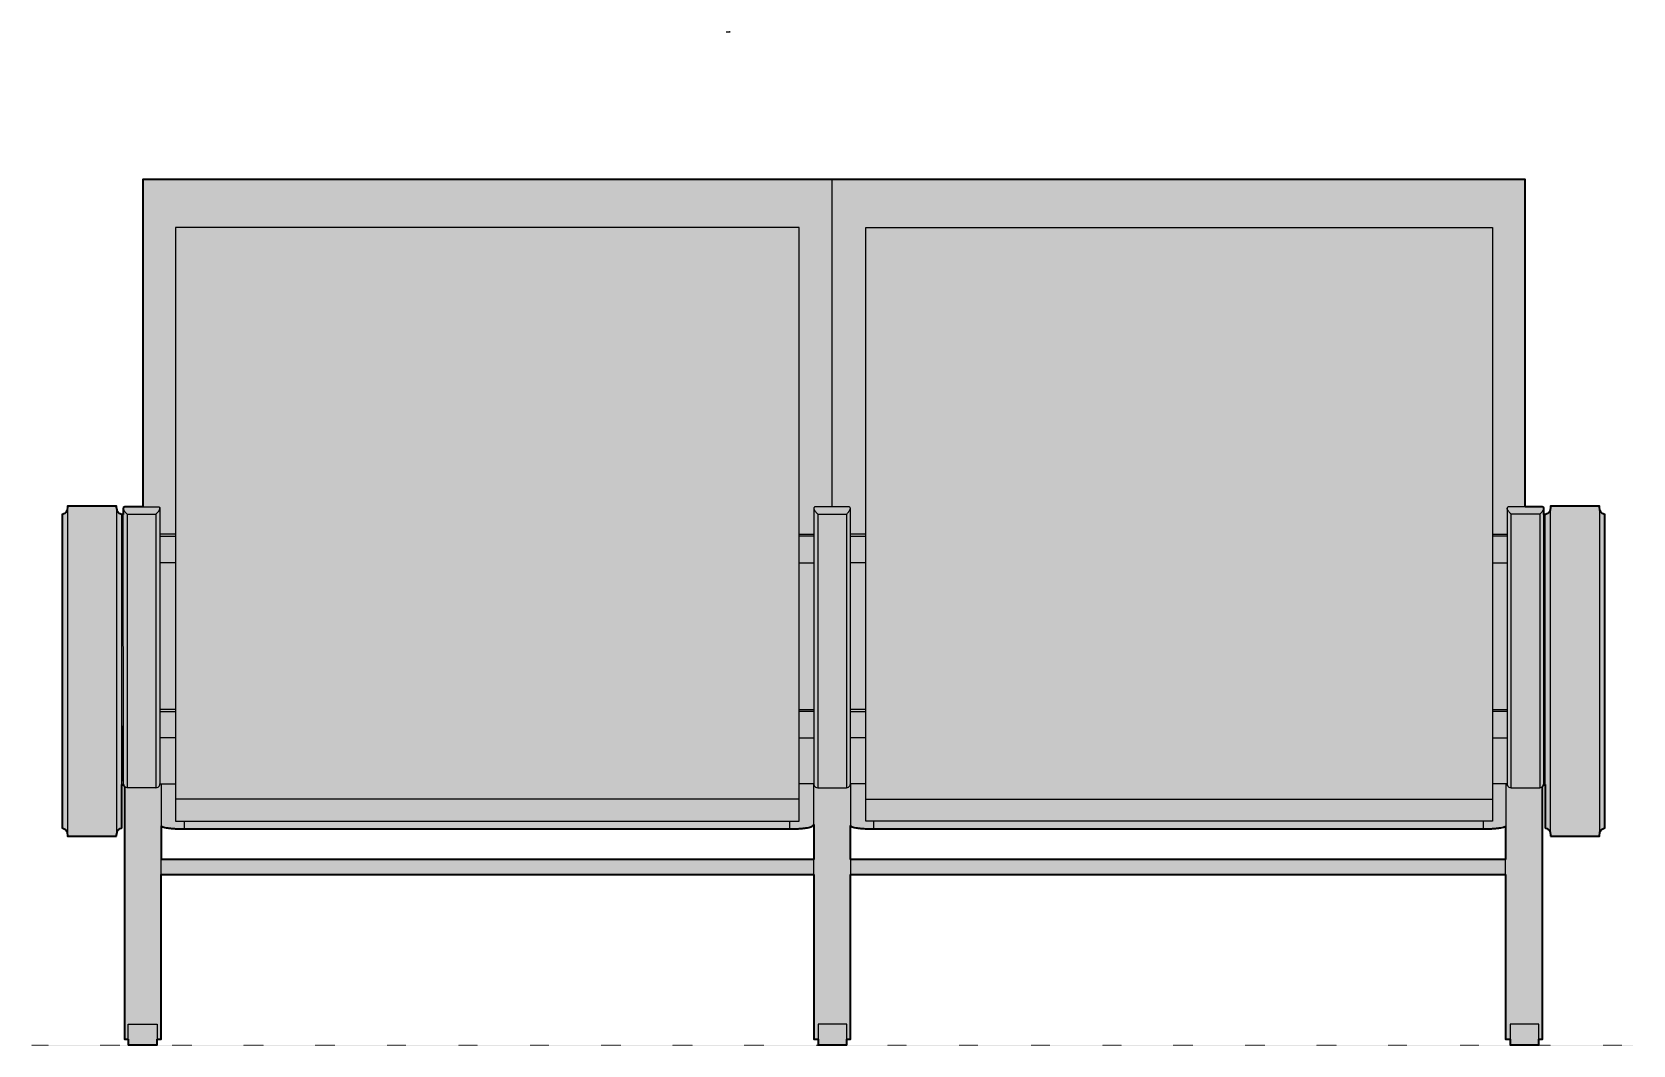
# Model space of a CAD drawing. Header units: millimetres. Extents: x 116 to 4038, y -1433 to 925.
# Drawn here: x 116 to 1885, y -1433 to -313 of the extents above; entities that cross this region are included whole.
import ezdxf

# ---------------------------------------------------------------- set-up
doc = ezdxf.new("R2010")
doc.units = ezdxf.units.MM
doc.linetypes.add('Dots', pattern=[1, 0, -1])
doc.layers.add('Blocks', color=7, linetype='Continuous')
doc.layers.add('Blocks$Fill', color=7, linetype='Continuous', true_color=0xffffff)
for name, color, linetype, lineweight, true_color in [('Blocks$Inner', 7, 'Continuous', 25, 0x007f00), ('Blocks$Outline', 7, 'Continuous', 35, 0xff3f3f), ('Groud', 7, 'Dots', 25, 0x243775)]:
    doc.layers.add(name, color=color, linetype=linetype, lineweight=lineweight, true_color=true_color)

# ---------------------------------------------------------------- blocks, each defined once
blk = doc.blocks.new('PK31 Sofa Back')
at = {"layer": 'Blocks$Fill'}
h = blk.add_hatch(color=256, dxfattribs=at)
h.paths.add_polyline_path([(1766.1, 622.6), (1766.1, 984.5), (238.3, 984.5), (238.3, 622.6), (218.5, 622.6), (218.4, 622.6), (218.3, 622.5), (218.2, 622.5), (218.1, 622.5), (218.1, 622.5), (218, 622.5), (218, 622.5), (218, 622.5), (217.9, 622.5), (217.9, 622.5), (217.8, 622.5), (217.8, 622.5), (217.8, 622.5), (217.7, 622.4), (217.7, 622.4), (217.6, 622.4), (217.6, 622.4), (217.6, 622.4), (217.5, 622.4), (217.5, 622.4), (217.5, 622.3), (217.4, 622.3), (217.4, 622.3), (217.4, 622.3), (217.3, 622.3), (217.3, 622.2), (217.3, 622.2), (217.2, 622.2), (217.2, 622.2), (217.2, 622.2), (217.2, 622.1), (217.1, 622.1), (217.1, 622.1), (217.1, 622), (217.1, 622), (217, 622), (217, 622), (217, 621.9), (217, 621.9), (217, 621.9), (216.9, 621.8), (216.9, 621.8), (216.9, 621.8), (216.9, 621.7), (216.9, 621.7), (216.9, 621.7), (216.9, 621.6), (216.8, 621.6), (216.8, 621.6), (216.8, 621.5), (216.8, 621.5), (216.8, 621.5), (216.8, 621.4), (216.8, 621.4), (216.8, 621.3), (216.8, 621.3), (216.8, 621.3), (216.8, 621.2), (216.8, 621.2), (216.8, 621.1), (216.8, 621.1), (216.8, 621.1), (216.8, 621), (216.8, 614.3), (215, 614.3), (213.3, 614.9), (212.2, 615.5), (211.6, 616), (211, 616.6), (210.4, 617.5), (209.9, 618.9), (209.3, 622.3), (209.2, 623.3), (155.3, 623.3), (155.2, 622.5), (154.7, 619.4), (154.7, 619.3), (154.7, 619.2), (154.4, 618.2), (153.8, 617), (153.4, 616.5), (152.9, 616), (152.2, 615.5), (149.2, 614.2), (149.2, 526.5), (149.2, 267.6), (152.2, 266.3), (152.9, 265.8), (153.4, 265.3), (153.8, 264.8), (154.4, 263.6), (154.7, 262.6), (154.7, 262.5), (154.7, 262.4), (155.2, 259.3), (155.3, 258.5), (209.2, 258.5), (209.2, 258.5), (209.3, 259.5), (209.9, 262.9), (210.4, 264.3), (211, 265.2), (211.6, 265.8), (212.2, 266.3), (213.3, 266.9), (215, 267.5), (215.3, 267.6), (215.3, 315.5), (216.9, 315.5), (216.9, 315.5), (216.9, 315.4), (216.9, 315.4), (216.9, 315.3), (216.9, 315.3), (216.9, 315.2), (216.9, 315.2), (216.9, 315.1), (216.9, 315.1), (216.9, 315.1), (216.9, 315), (216.9, 315), (217, 314.9), (217, 314.9), (217, 314.8), (217, 314.8), (217, 314.7), (217, 314.7), (217, 314.7), (217.1, 314.6), (217.1, 314.6), (217.1, 314.5), (217.1, 314.5), (217.2, 314.4), (217.2, 314.4), (217.2, 314.4), (217.3, 314.3), (217.3, 314.2), (217.4, 314.1), (217.4, 314), (217.5, 313.9), (217.6, 313.8), (217.7, 313.8), (217.7, 313.7), (217.8, 313.6), (217.9, 313.5), (218, 313.4), (218.1, 313.4), (218.2, 313.3), (218.2, 313.3), (218.3, 313.2), (218.3, 214.6), (218.3, 34), (222.3, 34), (222.3, 27.7), (254.1, 27.7), (254.1, 34), (258.8, 34), (258.8, 214.6), (258.8, 216.2), (979.9, 216.2), (979.9, 34), (984.6, 34), (984.6, 27.7), (1016.5, 27.7), (1016.5, 34), (1020.4, 34), (1020.4, 214.6), (1020.4, 216.2), (1744.5, 216.2), (1744.5, 34), (1749.3, 34), (1749.3, 27.7), (1781.1, 27.7), (1781.1, 34), (1785.1, 34), (1785.1, 214.6), (1785.1, 313.2), (1785.1, 313.3), (1785.2, 313.3), (1785.3, 313.4), (1785.4, 313.4), (1785.5, 313.5), (1785.6, 313.6), (1785.6, 313.7), (1785.7, 313.8), (1785.8, 313.8), (1785.9, 313.9), (1785.9, 314), (1786, 314.1), (1786.1, 314.2), (1786.1, 314.3), (1786.2, 314.4), (1786.2, 314.4), (1786.2, 314.4), (1786.3, 314.5), (1786.3, 314.5), (1786.3, 314.6), (1786.3, 314.6), (1786.3, 314.7), (1786.4, 314.7), (1786.4, 314.7), (1786.4, 314.8), (1786.4, 314.8), (1786.4, 314.9), (1786.4, 314.9), (1786.4, 315), (1786.5, 315), (1786.5, 315.1), (1786.5, 315.1), (1786.5, 315.1), (1786.5, 315.2), (1786.5, 315.2), (1786.5, 315.3), (1786.5, 315.3), (1786.5, 315.4), (1786.5, 315.4), (1786.5, 315.5), (1786.5, 315.5), (1788.1, 315.5), (1788.1, 267.6), (1788.4, 267.5), (1790.1, 266.9), (1791.2, 266.3), (1791.8, 265.8), (1792.4, 265.2), (1793, 264.3), (1793.5, 262.9), (1794, 259.5), (1794.2, 258.5), (1848.1, 258.5), (1848.2, 259.3), (1848.7, 262.4), (1848.7, 262.5), (1848.7, 262.6), (1849, 263.6), (1849.6, 264.8), (1850, 265.3), (1850.5, 265.8), (1851.2, 266.3), (1854.2, 267.6), (1854.2, 526.5), (1854.2, 614.2), (1851.2, 615.5), (1850.5, 616), (1850, 616.5), (1849.6, 617), (1849, 618.2), (1848.7, 619.2), (1848.7, 619.3), (1848.7, 619.4), (1848.2, 622.5), (1848.1, 623.3), (1794.2, 623.3), (1794, 622.3), (1793.5, 618.9), (1793, 617.5), (1792.4, 616.6), (1791.8, 616), (1791.2, 615.5), (1790.1, 614.9), (1788.4, 614.3), (1788.1, 614.2), (1786.6, 614.2), (1786.6, 621.1), (1786.6, 621.1), (1786.6, 621.1), (1786.6, 621.2), (1786.6, 621.2), (1786.6, 621.3), (1786.6, 621.3), (1786.6, 621.3), (1786.6, 621.4), (1786.6, 621.4), (1786.6, 621.5), (1786.6, 621.5), (1786.6, 621.5), (1786.5, 621.6), (1786.5, 621.6), (1786.5, 621.6), (1786.5, 621.7), (1786.5, 621.7), (1786.5, 621.7), (1786.5, 621.8), (1786.5, 621.8), (1786.4, 621.8), (1786.4, 621.9), (1786.4, 621.9), (1786.4, 621.9), (1786.4, 622), (1786.3, 622), (1786.3, 622), (1786.3, 622), (1786.3, 622.1), (1786.2, 622.1), (1786.2, 622.1), (1786.2, 622.2), (1786.2, 622.2), (1786.1, 622.2), (1786.1, 622.2), (1786.1, 622.2), (1786.1, 622.3), (1786, 622.3), (1786, 622.3), (1786, 622.3), (1785.9, 622.3), (1785.9, 622.4), (1785.9, 622.4), (1785.8, 622.4), (1785.8, 622.4), (1785.8, 622.4), (1785.7, 622.4), (1785.7, 622.4), (1785.6, 622.5), (1785.6, 622.5), (1785.6, 622.5), (1785.5, 622.5), (1785.5, 622.5), (1785.4, 622.5), (1785.4, 622.5), (1785.3, 622.5), (1785.3, 622.5), (1785.2, 622.5), (1785.2, 622.5), (1785.1, 622.5), (1785, 622.6), (1784.9, 622.6)], flags=0)
h.paths.add_polyline_path([(1045.8, 266.5), (1719.5, 266.5), (1724.1, 266.6), (1728.8, 266.8), (1731.1, 267), (1733.3, 267.1), (1735.4, 267.4), (1737.3, 267.6), (1739.1, 267.9), (1739.9, 268), (1740.6, 268.2), (1741.3, 268.3), (1741.9, 268.5), (1742.5, 268.6), (1742.7, 268.7), (1743, 268.8), (1743.2, 268.9), (1743.4, 269), (1743.6, 269.1), (1743.7, 269.1), (1743.8, 269.2), (1743.9, 269.2), (1744, 269.3), (1744, 269.3), (1744.1, 269.3), (1744.2, 269.4), (1744.2, 269.4), (1744.3, 269.5), (1744.3, 269.5), (1744.4, 269.5), (1744.4, 269.6), (1744.4, 269.6), (1744.5, 269.6), (1744.5, 269.7), (1744.5, 269.7), (1744.5, 269.7), (1744.5, 269.7), (1744.5, 269.7), (1744.5, 232.8), (1020.4, 232.8), (1020.4, 270.4), (1020.5, 270.1), (1020.5, 270.1), (1020.5, 270.1), (1020.5, 270.1), (1020.5, 270.1), (1020.5, 270), (1020.5, 270), (1020.5, 270), (1020.6, 270), (1020.6, 270), (1020.6, 269.9), (1020.6, 269.9), (1020.6, 269.9), (1020.6, 269.9), (1020.6, 269.9), (1020.6, 269.8), (1020.6, 269.8), (1020.7, 269.8), (1020.7, 269.8), (1020.7, 269.8), (1020.7, 269.7), (1020.7, 269.7), (1020.7, 269.7), (1020.8, 269.7), (1020.8, 269.6), (1020.8, 269.6), (1020.8, 269.6), (1020.8, 269.6), (1020.9, 269.6), (1020.9, 269.5), (1020.9, 269.5), (1021, 269.5), (1021, 269.4), (1021.1, 269.4), (1021.2, 269.3), (1021.2, 269.3), (1021.3, 269.3), (1021.4, 269.2), (1021.4, 269.2), (1021.5, 269.1), (1021.7, 269.1), (1021.9, 269), (1022.1, 268.9), (1022.3, 268.8), (1022.5, 268.7), (1022.8, 268.6), (1023.4, 268.5), (1024, 268.3), (1024.6, 268.2), (1025.4, 268), (1026.2, 267.9), (1027.9, 267.6), (1029.8, 267.4), (1032, 267.1), (1034.2, 267), (1036.5, 266.8), (1041.2, 266.6)], flags=0)
h.paths.add_polyline_path([(953.2, 266.5), (957.8, 266.6), (962.5, 266.8), (964.8, 267), (967, 267.1), (969.2, 267.4), (971.1, 267.6), (972.8, 267.9), (973.6, 268), (974.4, 268.2), (975, 268.3), (975.6, 268.5), (976.2, 268.6), (976.5, 268.7), (976.7, 268.8), (976.9, 268.9), (977.1, 269), (977.3, 269.1), (977.5, 269.1), (977.6, 269.2), (977.6, 269.2), (977.7, 269.3), (977.8, 269.3), (977.8, 269.3), (977.9, 269.4), (978, 269.4), (978, 269.5), (978.1, 269.5), (978.1, 269.5), (978.2, 269.6), (978.2, 269.6), (978.3, 269.7), (978.3, 269.7), (978.4, 269.8), (978.6, 270), (978.6, 270.1), (979.9, 271.5), (979.9, 232.8), (258.9, 232.8), (259, 269.6), (259, 269.5), (259, 269.5), (259.1, 269.5), (259.2, 269.4), (259.2, 269.4), (259.3, 269.3), (259.3, 269.3), (259.4, 269.3), (259.5, 269.2), (259.6, 269.2), (259.6, 269.1), (259.8, 269.1), (260, 269), (260.2, 268.9), (260.4, 268.8), (260.7, 268.7), (260.9, 268.6), (261.5, 268.5), (262.1, 268.3), (262.8, 268.2), (263.5, 268), (264.3, 267.9), (266, 267.6), (268, 267.4), (270.1, 267.1), (272.3, 267), (274.6, 266.8), (279.3, 266.6), (283.9, 266.5), (865.8, 266.5)], flags=0)
at = {"layer": 'Blocks$Inner'}
for p, q in [((1000, 984.5), (1000, 622.6)), ((155.3, 623.3), (155.3, 258.5)), ((216.9, 315.5), (216.8, 621.1)), ((218.5, 622.6), (255.6, 622.6)), ((1018.6, 622.6), (981.6, 622.6)), ((1020.4, 316.4), (1020.4, 621.1)), ((1784.9, 622.6), (1747.8, 622.6)), ((1786.5, 315.5), (1786.6, 621.1)), ((1794.2, 258.5), (1794.2, 623.3)), ((1848.1, 623.3), (1848.1, 258.5)), ((274.4, 592.4), (257.1, 592.4)), ((257.2, 590.1), (274.4, 590.1)), ((963.9, 592.4), (980, 592.4)), ((980, 590.1), (963.9, 590.1)), ((1037.4, 592.4), (1020.3, 592.4)), ((1020.3, 590.1), (1037.4, 590.1)), ((1730, 592.4), (1746.2, 592.4)), ((1746.2, 590.1), (1730, 590.1)), ((274.4, 560.8), (257.1, 560.8)), ((963.9, 560.8), (980, 560.8)), ((1037.4, 560.8), (1020.3, 560.8)), ((1730, 560.8), (1746.2, 560.8)), ((274.4, 398.7), (257.1, 398.7)), ((257.1, 396.4), (274.4, 396.4)), ((963.9, 398.7), (980, 398.7)), ((980.1, 396.4), (963.9, 396.4)), ((1037.4, 398.7), (1020.4, 398.7)), ((1020.4, 396.4), (1037.4, 396.4)), ((1730, 398.7), (1746.2, 398.7)), ((1746.2, 396.4), (1730, 396.4)), ((216.8, 319.2), (216.8, 379.9)), ((1786.5, 319.2), (1786.6, 379.9)), ((274.4, 367.1), (257.1, 367.1)), ((963.9, 367.1), (980.1, 367.1)), ((1037.4, 367.1), (1020.4, 367.1)), ((1730, 367.1), (1746.2, 367.1)), ((258.7, 316.4), (258.7, 270.1)), ((1744.7, 316.4), (1744.7, 270.1)), ((963.9, 299.3), (274.4, 299.3)), ((1037.4, 299.3), (1730, 299.3)), ((258.9, 232.8), (259, 269.7)), ((283.9, 275.2), (283.9, 266.5)), ((953.2, 275.2), (953.2, 266.5)), ((1045.8, 275.2), (1045.8, 266.5)), ((1719.5, 275.2), (1719.5, 266.5)), ((1744.5, 232.8), (1744.4, 269.7)), ((258.8, 232.8), (979.9, 232.8)), ((1744.5, 232.8), (1020.4, 232.8)), ((979.9, 216.2), (258.7, 216.2)), ((1020.4, 216.2), (1744.5, 216.2))]:
    blk.add_line(p, q, dxfattribs=at)
for points in [[(1766.1, 622.6), (1766.1, 984.5), (238.3, 984.5), (238.3, 622.6)], [(209.2, 623.3), (209.2, 258.5), (209.3, 259.5), (209.9, 262.9), (210.4, 264.3), (211, 265.2), (211.6, 265.8), (212.2, 266.3), (213.3, 266.9), (215, 267.5), (215.3, 267.6), (215.3, 526.5), (215.3, 614.2), (215, 614.3), (213.3, 614.9), (212.2, 615.5), (211.6, 616), (211, 616.6), (210.4, 617.5), (209.9, 618.9), (209.3, 622.3), (209.2, 623.3), (155.3, 623.3), (155.2, 622.5), (154.7, 619.4), (154.7, 619.3), (154.7, 619.2), (154.4, 618.2), (153.8, 617), (153.4, 616.5), (152.9, 616), (152.2, 615.5), (149.2, 614.2), (149.2, 526.5), (149.2, 267.6), (152.2, 266.3), (152.9, 265.8), (153.4, 265.3), (153.8, 264.8), (154.4, 263.6), (154.7, 262.6), (154.7, 262.5), (154.7, 262.4), (155.2, 259.3), (155.3, 258.5), (209.2, 258.5)], [(257.2, 621.1), (257.2, 316.4), (274.4, 316.4)], [(979.9, 621.1), (979.9, 316.4), (963.9, 316.4)], [(1746.2, 621.1), (1746.2, 316.4), (1730, 316.4)], [(215, 614.3), (216.8, 614.3)], [(221.2, 614.5), (221.2, 554), (221.2, 493.4), (221.2, 432.9), (221.2, 372.4), (221.2, 311.9)], [(221.2, 614.5), (237, 614.5), (252.9, 614.5)], [(252.9, 614.5), (252.9, 554), (252.9, 493.4), (252.9, 432.9), (252.9, 372.4), (252.9, 311.9)], [(984.2, 614.5), (1000.1, 614.5), (1016, 614.5)], [(984.2, 614.5), (984.2, 554), (984.2, 493.4), (984.2, 432.9), (984.2, 372.4), (984.2, 311.9)], [(1016, 614.5), (1016, 554), (1016, 493.4), (1016, 432.9), (1016, 372.4), (1016, 311.9)], [(1750.5, 311.9), (1750.5, 372.4), (1750.5, 432.9), (1750.5, 493.4), (1750.5, 554), (1750.5, 614.5)], [(1782.2, 614.5), (1766.4, 614.5), (1750.5, 614.5)], [(1782.2, 614.5), (1782.2, 554), (1782.2, 493.4), (1782.2, 432.9), (1782.2, 372.4), (1782.2, 311.9)], [(1788.1, 614.2), (1786.6, 614.2)], [(216.9, 315.5), (215.3, 315.5)], [(218.3, 313.2), (218.3, 214.6), (218.3, 34), (222.3, 34)], [(984.6, 34), (979.9, 34), (979.9, 214.6), (979.9, 316.4)], [(1037.4, 316.4), (1020.4, 316.4), (1020.4, 214.6), (1020.4, 34), (1016.5, 34)], [(1785.1, 313.2), (1785.1, 214.6), (1785.1, 34), (1781.1, 34)], [(1786.5, 315.5), (1788.1, 315.5)], [(254.1, 34), (258.8, 34), (258.8, 214.6), (258.8, 269.9)], [(1719.5, 266.5), (1135.5, 266.5), (1045.8, 266.5)], [(1749.3, 34), (1744.5, 34), (1744.5, 214.6), (1744.5, 269.9)]]:
    blk.add_lwpolyline(points, dxfattribs=at)
for points in [[(274.4, 275.1), (963.9, 275.1), (963.9, 931.4), (274.4, 931.4)], [(1730, 931.4), (1730, 275.1), (1037.4, 275.1), (1037.4, 931.4)], [(1794.2, 258.5), (1794, 259.5), (1793.5, 262.9), (1793, 264.3), (1792.4, 265.2), (1791.8, 265.8), (1791.2, 266.3), (1790.1, 266.9), (1788.4, 267.5), (1788.1, 267.6), (1788.1, 526.5), (1788.1, 614.2), (1788.4, 614.3), (1790.1, 614.9), (1791.2, 615.5), (1791.8, 616), (1792.4, 616.6), (1793, 617.5), (1793.5, 618.9), (1794, 622.3), (1794.2, 623.3), (1848.1, 623.3), (1848.2, 622.5), (1848.7, 619.4), (1848.7, 619.3), (1848.7, 619.2), (1849, 618.2), (1849.6, 617), (1850, 616.5), (1850.5, 616), (1851.2, 615.5), (1854.2, 614.2), (1854.2, 526.5), (1854.2, 267.6), (1851.2, 266.3), (1850.5, 265.8), (1850, 265.3), (1849.6, 264.8), (1849, 263.6), (1848.7, 262.6), (1848.7, 262.5), (1848.7, 262.4), (1848.2, 259.3), (1848.1, 258.5)], [(254.1, 50.6), (254.1, 27.7), (222.3, 27.7), (222.3, 50.6)], [(984.6, 50.6), (984.6, 27.7), (1016.5, 27.7), (1016.5, 50.6)], [(1749.3, 50.6), (1749.3, 27.7), (1781.1, 27.7), (1781.1, 50.6)]]:
    blk.add_lwpolyline(points, close=True, dxfattribs=at)
for points, knots in [([(882.9, 1147.8), (883, 1147.8), (883.3, 1147.8), (883.8, 1147.8), (884.5, 1147.8), (885.3, 1147.8), (886.1, 1147.8), (886.8, 1147.8), (887.2, 1147.8), (887.4, 1147.8), (887.1, 1147.8), (886.8, 1147.8)], [0.4161716, 0.4161716, 0.4161716, 0.4161716, 0.425, 0.45, 0.475, 0.5, 0.55, 0.6, 0.65, 0.7, 0.8, 0.8, 0.8, 0.8]), ([(216.8, 621.1), (216.8, 621.6), (217, 622.1), (217.7, 622.5), (218.2, 622.6), (218.5, 622.6)], [306.5922804, 306.5922804, 306.5922804, 306.5922804, 306.8922804, 307.0422804, 307.1922804, 307.1922804, 307.1922804, 307.1922804]), ([(216.8, 621.1), (216.8, 620.6), (217, 619.6), (217.9, 618.1), (218.8, 616.9), (219.9, 615.7), (220.8, 614.9), (221.2, 614.5)], [0, 0, 0, 0, 0.333333, 0.5, 0.666667, 0.833333, 1, 1, 1, 1]), ([(252.9, 614.5), (253.9, 615.4), (255.2, 616.8), (256.3, 618.5), (257, 619.8), (257.2, 620.6), (257.2, 621.1)], [3, 3, 3, 3, 3.4, 3.55, 3.7, 4, 4, 4, 4]), ([(255.6, 622.6), (255.9, 622.6), (256.5, 622.4), (257.1, 621.9), (257.2, 621.4), (257.2, 621.1)], [344.2644239, 344.2644239, 344.2644239, 344.2644239, 344.4644239, 344.6644239, 344.8643979, 344.8643979, 344.8643979, 344.8643979]), ([(981.6, 622.6), (981.2, 622.6), (980.6, 622.4), (980.1, 621.9), (979.9, 621.4), (979.9, 621.1)], [40.6721435, 40.6721435, 40.6721435, 40.6721435, 40.8721435, 41.0721435, 41.2721175, 41.2721175, 41.2721175, 41.2721175]), ([(979.9, 621.1), (979.9, 620.6), (980.2, 619.8), (980.9, 618.5), (982, 616.8), (983.2, 615.4), (984.2, 614.5)], [-1, -1, -1, -1, -0.7, -0.55, -0.4, 0, 0, 0, 0]), ([(1016, 614.5), (1016.4, 614.9), (1017.2, 615.7), (1018.3, 616.9), (1019.2, 618.1), (1020.1, 619.6), (1020.3, 620.6), (1020.4, 621.1)], [2, 2, 2, 2, 2.166667, 2.333333, 2.5, 2.666667, 3, 3, 3, 3]), ([(1020.4, 621.1), (1020.3, 621.6), (1020.1, 622.1), (1019.4, 622.5), (1018.9, 622.6), (1018.6, 622.6)], [3, 3, 3, 3, 3.3, 3.45, 3.6, 3.6, 3.6, 3.6]), ([(1747.8, 622.6), (1747.5, 622.6), (1746.9, 622.4), (1746.3, 621.9), (1746.2, 621.4), (1746.2, 621.1)], [345.2644239, 345.2644239, 345.2644239, 345.2644239, 345.4644239, 345.6644239, 345.8643979, 345.8643979, 345.8643979, 345.8643979]), ([(1750.5, 614.5), (1749.5, 615.4), (1748.2, 616.8), (1747.1, 618.5), (1746.4, 619.8), (1746.2, 620.6), (1746.2, 621.1)], [3, 3, 3, 3, 3.4, 3.55, 3.7, 4, 4, 4, 4]), ([(1786.6, 621.1), (1786.6, 620.6), (1786.3, 619.6), (1785.4, 618.1), (1784.5, 616.9), (1783.4, 615.7), (1782.6, 614.9), (1782.2, 614.5)], [0, 0, 0, 0, 0.333333, 0.5, 0.666667, 0.833333, 1, 1, 1, 1]), ([(1786.6, 621.1), (1786.6, 621.6), (1786.4, 622.1), (1785.7, 622.5), (1785.2, 622.6), (1784.9, 622.6)], [307.5922804, 307.5922804, 307.5922804, 307.5922804, 307.8922804, 308.0422804, 308.1922804, 308.1922804, 308.1922804, 308.1922804]), ([(221.2, 311.9), (220.3, 312.1), (219.1, 312.6), (218, 313.4), (217.3, 314.1), (217, 314.8), (216.9, 315.3), (216.9, 315.5)], [0.0023041, 0.0023041, 0.0023041, 0.0023041, 0.3356371, 0.5023039, 0.6689706, 0.8356374, 1.0021757, 1.0021757, 1.0021757, 1.0021757]), ([(252.9, 311.9), (253.8, 312.1), (255, 312.6), (256.1, 313.4), (256.7, 314.1), (257.1, 314.8), (257.2, 315.3), (257.2, 316.4)], [-1, -1, -1, -1, -0.6666667, -0.5, -0.3333333, -0.1666667, -0.0001284, -0.0001284, -0.0001284, -0.0001284]), ([(979.9, 316.4), (979.9, 315.3), (980, 314.8), (980.4, 314.1), (981, 313.4), (982.2, 312.6), (983.3, 312.1), (984.2, 311.9)], [287.0845219, 287.0845219, 287.0845219, 287.0845219, 287.2510601, 287.4177268, 287.5843934, 287.7510601, 288.0843934, 288.0843934, 288.0843934, 288.0843934]), ([(1016, 311.9), (1016.8, 312.1), (1018, 312.6), (1019.2, 313.4), (1019.8, 314.1), (1020.2, 314.8), (1020.3, 315.3), (1020.4, 316.4)], [0.0023041, 0.0023041, 0.0023041, 0.0023041, 0.3356371, 0.5023039, 0.6689706, 0.8356374, 1.0021757, 1.0021757, 1.0021757, 1.0021757]), ([(1746.2, 316.4), (1746.2, 315.3), (1746.3, 314.8), (1746.7, 314.1), (1747.3, 313.4), (1748.4, 312.6), (1749.6, 312.1), (1750.5, 311.9)], [0.0001284, 0.0001284, 0.0001284, 0.0001284, 0.1666667, 0.3333335, 0.5000002, 0.666667, 1, 1, 1, 1]), ([(1782.2, 311.9), (1783.1, 312.1), (1784.3, 312.6), (1785.4, 313.4), (1786, 314.1), (1786.4, 314.8), (1786.5, 315.3), (1786.5, 315.5)], [1.0023041, 1.0023041, 1.0023041, 1.0023041, 1.3356371, 1.5023039, 1.6689706, 1.8356374, 2.0021757, 2.0021757, 2.0021757, 2.0021757]), ([(258.7, 270.1), (258.7, 269.9), (259, 269.5), (260.3, 268.8), (262.6, 268.2), (265.9, 267.6), (269.9, 267.1), (274.5, 266.8), (279.2, 266.6), (282.4, 266.5), (283.9, 266.5)], [-39.269414, -39.269414, -39.269414, -39.269414, -34.694902, -29.845547, -24.793916, -19.634707, -14.475498, -9.423867, -4.574513, 0, 0, 0, 0]), ([(953.2, 266.5), (954.7, 266.5), (957.9, 266.6), (962.6, 266.8), (967.2, 267.1), (971.2, 267.6), (974.5, 268.2), (976.8, 268.8), (978.2, 269.5), (978.4, 269.9), (978.6, 270.1), (978.6, 270.1), (978.6, 270.1), (978.6, 270.1), (979.1, 270.6), (979.5, 271), (979.9, 271.5)], [8.617928, 8.617928, 8.617928, 8.617928, 13.192441, 18.041796, 23.093427, 28.252636, 33.411844, 38.463475, 43.31283, 47.887343, 47.887343, 47.887343, 47.906009, 47.906009, 47.906009, 57.610254, 57.610254, 57.610254, 57.610254]), ([(1045.8, 266.5), (1044.3, 266.5), (1041.1, 266.6), (1036.4, 266.8), (1031.8, 267.1), (1027.8, 267.6), (1024.5, 268.2), (1022.2, 268.8), (1020.8, 269.5), (1020.6, 269.9), (1020.5, 270.1), (1020.5, 270.1), (1020.5, 270.1), (1020.5, 270.1), (1020.5, 270.2), (1020.5, 270.3), (1020.4, 270.4)], [8.617928, 8.617928, 8.617928, 8.617928, 13.192441, 18.041796, 23.093427, 28.252636, 33.411844, 38.463475, 43.31283, 47.887343, 47.887343, 47.887343, 47.910052, 47.910052, 47.910052, 49.67897, 49.67897, 49.67897, 49.67897]), ([(1719.5, 266.5), (1721, 266.5), (1724.2, 266.6), (1728.9, 266.8), (1733.4, 267.1), (1737.5, 267.6), (1740.8, 268.2), (1743.1, 268.8), (1744.4, 269.5), (1744.7, 269.9), (1744.7, 270.1)], [8.617928, 8.617928, 8.617928, 8.617928, 13.192441, 18.041796, 23.093427, 28.252636, 33.411844, 38.463475, 43.31283, 47.887343, 47.887343, 47.887343, 47.887343])]:
    blk.add_open_spline(points, degree=3, knots=knots, dxfattribs=at)
for points, degree in [([(216.8, 379.9), (216.8, 380.3), (216.8, 380.7), (216.9, 381.1)], 3), ([(216.8, 378.9), (216.8, 379.2), (216.8, 379.6), (216.8, 379.9)], 3), ([(1786.6, 379.9), (1786.6, 380.3), (1786.6, 380.7), (1786.5, 381.1)], 3), ([(1786.6, 378.9), (1786.6, 379.2), (1786.6, 379.6), (1786.6, 379.9)], 3), ([(283.9, 266.5), (865.8, 266.5)], 1), ([(865.8, 266.5), (953.2, 266.5)], 1)]:
    blk.add_open_spline(points, degree=degree, dxfattribs=at)
for points, knots in [([(252.9, 311.9), (245, 311.9), (237, 311.9), (229.1, 311.9), (221.2, 311.9)], [0, 0, 0, 0.001152162, 0.001152162, 0.002304112, 0.002304112, 0.002304112]), ([(984.2, 311.9), (992.2, 311.9), (1000.1, 311.9), (1008, 311.9), (1016, 311.9)], [0, 0, 0, 0.001152162, 0.001152162, 0.002304112, 0.002304112, 0.002304112]), ([(1750.5, 311.9), (1758.4, 311.9), (1766.4, 311.9), (1774.3, 311.9), (1782.2, 311.9)], [1, 1, 1, 1.001152162, 1.001152162, 1.002304112, 1.002304112, 1.002304112])]:
    blk.add_rational_spline(points, [0.999570647023, 0.999785165933, 1, 0.99978520563, 0.9995707263], degree=2, knots=knots, dxfattribs=at)
at = {"layer": 'Blocks$Outline'}
for points in [[(1766.1, 622.6), (1766.1, 984.5), (238.3, 984.5), (238.3, 622.6)], [(215, 614.3), (213.3, 614.9), (212.2, 615.5), (211.6, 616), (211, 616.6), (210.4, 617.5), (209.9, 618.9), (209.3, 622.3), (209.2, 623.3), (155.3, 623.3), (155.2, 622.5), (154.7, 619.4), (154.7, 619.3), (154.7, 619.2), (154.4, 618.2), (153.8, 617), (153.4, 616.5), (152.9, 616), (152.2, 615.5), (149.2, 614.2), (149.2, 526.5), (149.2, 267.6), (152.2, 266.3), (152.9, 265.8), (153.4, 265.3), (153.8, 264.8), (154.4, 263.6), (154.7, 262.6), (154.7, 262.5), (154.7, 262.4), (155.2, 259.3), (155.3, 258.5), (209.2, 258.5)], [(1794.2, 258.5), (1848.1, 258.5), (1848.2, 259.3), (1848.7, 262.4), (1848.7, 262.5), (1848.7, 262.6), (1849, 263.6), (1849.6, 264.8), (1850, 265.3), (1850.5, 265.8), (1851.2, 266.3), (1854.2, 267.6), (1854.2, 526.5), (1854.2, 614.2), (1851.2, 615.5), (1850.5, 616), (1850, 616.5), (1849.6, 617), (1849, 618.2), (1848.7, 619.2), (1848.7, 619.3), (1848.7, 619.4), (1848.2, 622.5), (1848.1, 623.3), (1794.2, 623.3), (1794, 622.3), (1793.5, 618.9), (1793, 617.5), (1792.4, 616.6), (1791.8, 616), (1791.2, 615.5), (1790.1, 614.9), (1788.4, 614.3), (1788.1, 614.2)], [(216.8, 614.3), (215, 614.3)], [(1788.1, 614.2), (1786.6, 614.2)], [(209.2, 258.5), (209.2, 258.5), (209.3, 259.5), (209.9, 262.9), (210.4, 264.3), (211, 265.2), (211.6, 265.8), (212.2, 266.3), (213.3, 266.9), (215, 267.5), (215.3, 267.6), (215.3, 315.5)], [(215.3, 315.5), (216.9, 315.5)], [(218.3, 313.2), (218.3, 214.6)], [(1785.1, 214.6), (1785.1, 313.2)], [(1786.5, 315.5), (1788.1, 315.5)], [(1788.1, 315.5), (1788.1, 267.6), (1788.4, 267.5), (1790.1, 266.9), (1791.2, 266.3), (1791.8, 265.8), (1792.4, 265.2), (1793, 264.3), (1793.5, 262.9), (1794, 259.5), (1794.2, 258.5)], [(258.9, 232.8), (259, 269.6)], [(1020.4, 232.8), (1020.4, 270.4)], [(1045.8, 266.5), (1135.5, 266.5), (1719.5, 266.5)], [(1744.5, 269.7), (1744.5, 232.8)], [(979.9, 232.8), (258.9, 232.8)], [(1744.5, 232.8), (1020.4, 232.8)], [(218.3, 214.6), (218.3, 34), (222.3, 34)], [(254.1, 34), (258.8, 34), (258.8, 214.6), (258.8, 216.2)], [(258.8, 216.2), (979.9, 216.2)], [(1016.5, 34), (1020.4, 34), (1020.4, 214.6)], [(1020.4, 214.6), (1020.4, 216.2)], [(1020.4, 216.2), (1744.5, 216.2)], [(1744.5, 216.2), (1744.5, 214.6), (1744.5, 34), (1749.3, 34)], [(1781.1, 34), (1785.1, 34), (1785.1, 214.6)], [(222.3, 34), (222.3, 27.7), (254.1, 27.7), (254.1, 34)], [(984.6, 34), (984.6, 27.7), (1016.5, 27.7), (1016.5, 34)], [(1749.3, 34), (1749.3, 27.7), (1781.1, 27.7), (1781.1, 34)]]:
    blk.add_lwpolyline(points, dxfattribs=at)
for points, knots in [([(238.3, 622.6), (231.7, 622.6), (225.1, 622.6), (218.5, 622.6), (218.2, 622.6), (217.7, 622.5), (217, 622.1), (216.8, 621.6), (216.8, 621.1), (216.8, 621.1)], [-327.027763, -327.027763, -327.027763, -327.027763, -307.192255, -307.192255, -307.192255, -307.042255, -306.892254, -306.592318, -306.592291, -306.592291, -306.592291, -306.592291]), ([(1786.6, 614.2), (1786.6, 616.5), (1786.6, 618.8), (1786.6, 621.1), (1786.6, 621.1), (1786.6, 621.6), (1786.4, 622.1), (1785.7, 622.5), (1785.2, 622.6), (1784.9, 622.6), (1778.6, 622.6), (1772.4, 622.6), (1766.1, 622.6)], [300.682884, 300.682884, 300.682884, 300.682884, 307.59228, 307.59228, 307.59228, 307.592344, 307.89228, 308.04228, 308.19228, 308.19228, 308.19228, 326.993009, 326.993009, 326.993009, 326.993009]), ([(216.9, 315.5), (216.9, 315.3), (217, 314.8), (217.3, 314.1), (217.8, 313.6), (218.2, 313.3), (218.3, 313.2)], [-1.0021757, -1.0021757, -1.0021757, -1.0021757, -0.8356374, -0.6689706, -0.5023039, -0.4354101, -0.4354101, -0.4354101, -0.4354101]), ([(1785.1, 313.2), (1785.2, 313.3), (1785.5, 313.6), (1786, 314.1), (1786.4, 314.8), (1786.5, 315.3), (1786.5, 315.5)], [1.4354101, 1.4354101, 1.4354101, 1.4354101, 1.5023039, 1.6689706, 1.8356374, 2.0021757, 2.0021757, 2.0021757, 2.0021757]), ([(259, 269.6), (259, 269.5), (259.3, 269.3), (260.3, 268.8), (262.6, 268.2), (265.9, 267.6), (269.9, 267.1), (274.5, 266.8), (279.2, 266.6), (282.4, 266.5), (283.9, 266.5), (477.9, 266.5), (671.8, 266.5), (865.8, 266.5), (894.9, 266.5), (924.1, 266.5), (953.2, 266.5)], [-35.296819, -35.296819, -35.296819, -35.296819, -34.694902, -29.845547, -24.793916, -19.634707, -14.475498, -9.423867, -4.574513, 0, 0, 0, 1, 1, 1, 2, 2, 2, 2]), ([(953.2, 266.5), (954.7, 266.5), (957.9, 266.6), (962.6, 266.8), (967.2, 267.1), (971.2, 267.6), (974.5, 268.2), (976.8, 268.8), (978.2, 269.5), (978.4, 269.9), (978.6, 270.1), (978.6, 270.1), (978.6, 270.1), (978.6, 270.1), (979.1, 270.6), (979.5, 271), (979.9, 271.5)], [8.617928, 8.617928, 8.617928, 8.617928, 13.192441, 18.041796, 23.093427, 28.252636, 33.411844, 38.463475, 43.31283, 47.887343, 47.887343, 47.887343, 47.906009, 47.906009, 47.906009, 57.610128, 57.610128, 57.610128, 57.610128]), ([(1020.4, 270.4), (1020.5, 270.3), (1020.5, 270.2), (1020.5, 270.1), (1020.5, 270.1), (1020.5, 270.1), (1020.5, 270.1), (1020.6, 269.9), (1020.8, 269.5), (1022.2, 268.8), (1024.5, 268.2), (1027.8, 267.6), (1031.8, 267.1), (1036.4, 266.8), (1041.1, 266.6), (1044.3, 266.5), (1045.8, 266.5)], [-49.67897, -49.67897, -49.67897, -49.67897, -47.910052, -47.910052, -47.910052, -47.887343, -47.887343, -47.887343, -43.31283, -38.463475, -33.411844, -28.252636, -23.093427, -18.041796, -13.192441, -8.617928, -8.617928, -8.617928, -8.617928]), ([(1719.5, 266.5), (1721, 266.5), (1724.2, 266.6), (1728.9, 266.8), (1733.4, 267.1), (1737.5, 267.6), (1740.8, 268.2), (1743.1, 268.8), (1744.2, 269.3), (1744.5, 269.6), (1744.5, 269.7)], [8.617928, 8.617928, 8.617928, 8.617928, 13.192441, 18.041796, 23.093427, 28.252636, 33.411844, 38.463475, 43.31283, 45.07475, 45.07475, 45.07475, 45.07475]), ([(979.9, 216.2), (979.9, 215.7), (979.9, 215.1), (979.9, 214.6), (979.9, 154.4), (979.9, 94.2), (979.9, 34), (981.5, 34), (983.1, 34), (984.6, 34)], [-186.944833, -186.944833, -186.944833, -186.944833, -185.324742, -185.324742, -185.324742, -4.724277, -4.724277, -4.724277, 0, 0, 0, 0])]:
    blk.add_open_spline(points, degree=3, knots=knots, dxfattribs=at)
for points in [[(216.8, 621.1), (216.8, 621.1), (216.8, 621.1), (216.8, 621)], [(216.8, 621), (216.8, 618.8), (216.8, 616.5), (216.8, 614.3)], [(979.9, 271.5), (979.9, 258.6), (979.9, 245.7), (979.9, 232.8)]]:
    blk.add_open_spline(points, degree=3, dxfattribs=at)

msp = doc.modelspace()

# ---------------------------------------------------------------- linework, layer by layer
at = {"layer": 'Groud'}
msp.add_lwpolyline([(115.9, -1432.8), (1885.2, -1432.8)], dxfattribs=at)

# ---------------------------------------------------------------- block references
at = {"layer": 'Blocks'}
msp.add_blockref('PK31 Sofa Back', (0, -1460.4), dxfattribs=at)

doc.saveas('drawing.dxf')
